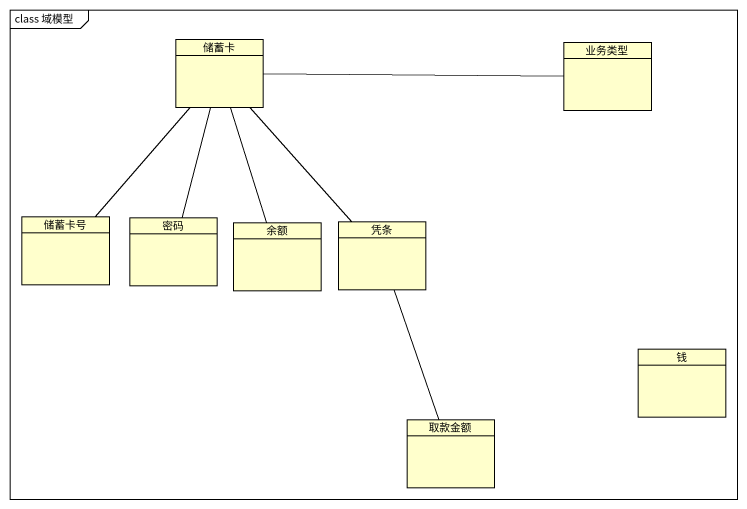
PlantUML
@startuml
mainframe class 域模型
hide circle
hide empty members
class 储蓄卡
class 业务类型
class 储蓄卡号
class 密码
class 余额
class 凭条
class 钱
class 取款金额
储蓄卡 -right- 业务类型
储蓄卡 -- 储蓄卡号
储蓄卡 -- 密码
储蓄卡 -- 余额
储蓄卡 -- 凭条
凭条 -- 取款金额
@enduml
